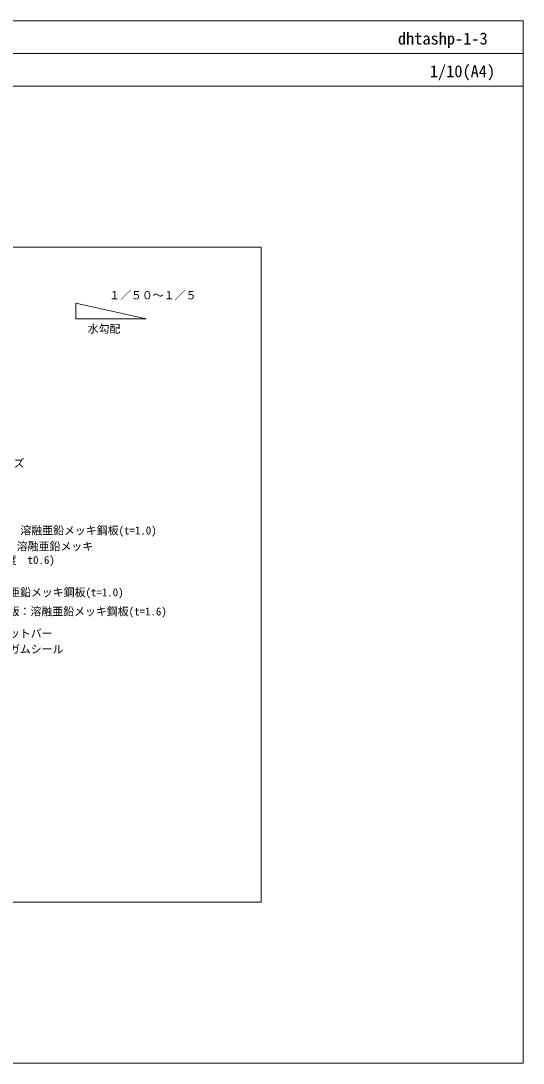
# Model space of a CAD drawing. Units: millimetres, scale not verified. Extents: x -1380 to 1380, y -955 to 955.
# Drawn here: x 460 to 1380, y -955 to 955 of the extents above; entities that cross this region are included whole.
import ezdxf
from ezdxf.enums import TextEntityAlignment as Align

# ---------------------------------------------------------------- set-up
doc = ezdxf.new("R2010")
doc.units = ezdxf.units.MM
doc.header["$LTSCALE"] = 3
for name, color, linetype, lineweight in [('0-0_0', 7, 'Continuous', 18), ('0-2_MOJI', 7, 'Continuous', 18), ('0-A_WAKU', 7, 'Continuous', 18)]:
    doc.layers.add(name, color=color, linetype=linetype, lineweight=lineweight)
doc.styles.add('ＭＳ ゴシック', font='')
doc.styles.get('ＭＳ ゴシック').set_extended_font_data('MS Gothic')

msp = doc.modelspace()

# ---------------------------------------------------------------- linework, layer by layer
at = {"layer": '0-0_0'}
msp.add_line((-1380.065, 895.165), (1379.935, 895.165), dxfattribs=at)
msp.add_lwpolyline([(-900.065, -659.835), (899.935, -659.835), (899.935, 540.165), (-900.065, 540.165)], close=True, dxfattribs=at)
at = {"layer": '0-2_MOJI'}
msp.add_line((560.813, 437.871), (560.813, 409.365), dxfattribs=at)
msp.add_lwpolyline([(560.813, 409.365), (689.192, 409.365), (560.813, 437.871)], dxfattribs=at)
at = {"layer": '0-A_WAKU'}
for points in [[(1379.935, 835.165), (-1380.065, 835.165), (-1380.065, 955.165), (1379.935, 955.165)], [(-1380.065, -954.835), (1379.935, -954.835), (1379.935, 955.165), (-1380.065, 955.165)]]:
    msp.add_lwpolyline(points, close=True, dxfattribs=at)

# ---------------------------------------------------------------- texts
at = {"layer": '0-2_MOJI', "style": 'ＭＳ ゴシック'}
for s, p in [('１／５０～１／５', (621.531, 440.416)), ('水勾配', (582.198, 379.097)), ('ASシリーズ', (366.713, 132.62)), ('軒先小口塞ぎ\u3000溶融亜鉛メッキ鋼板(t=1.0)', (318.974, 9.529)), ('HTコーナーR\u3000溶融亜鉛メッキ', (322.44, -19.599)), ('（110×70程度\u3000t0.6)', (322.44, -44.58)), ('溶融亜鉛メッキ鋼板(t=1.0)', (398.362, -103.837)), ('補強版：溶融亜鉛メッキ鋼板(t=1.6)', (397.446, -138.85)), ('フラットバー', (398.003, -179.266)), ('強力ガムシール', (398.003, -208.151))]:
    msp.add_text(s, height=14.66, dxfattribs=at).set_placement(p, align=Align.BOTTOM_LEFT)
at = {"layer": '0-A_WAKU', "style": 'ＭＳ ゴシック'}
for s, p in [('dhtashp-1-3', (1150.519, 905.165)), ('1/10(A4)', (1208.996, 845.165))]:
    msp.add_text(s, height=21.99, dxfattribs=at).set_placement(p, align=Align.BOTTOM_LEFT)

doc.saveas('drawing.dxf')
